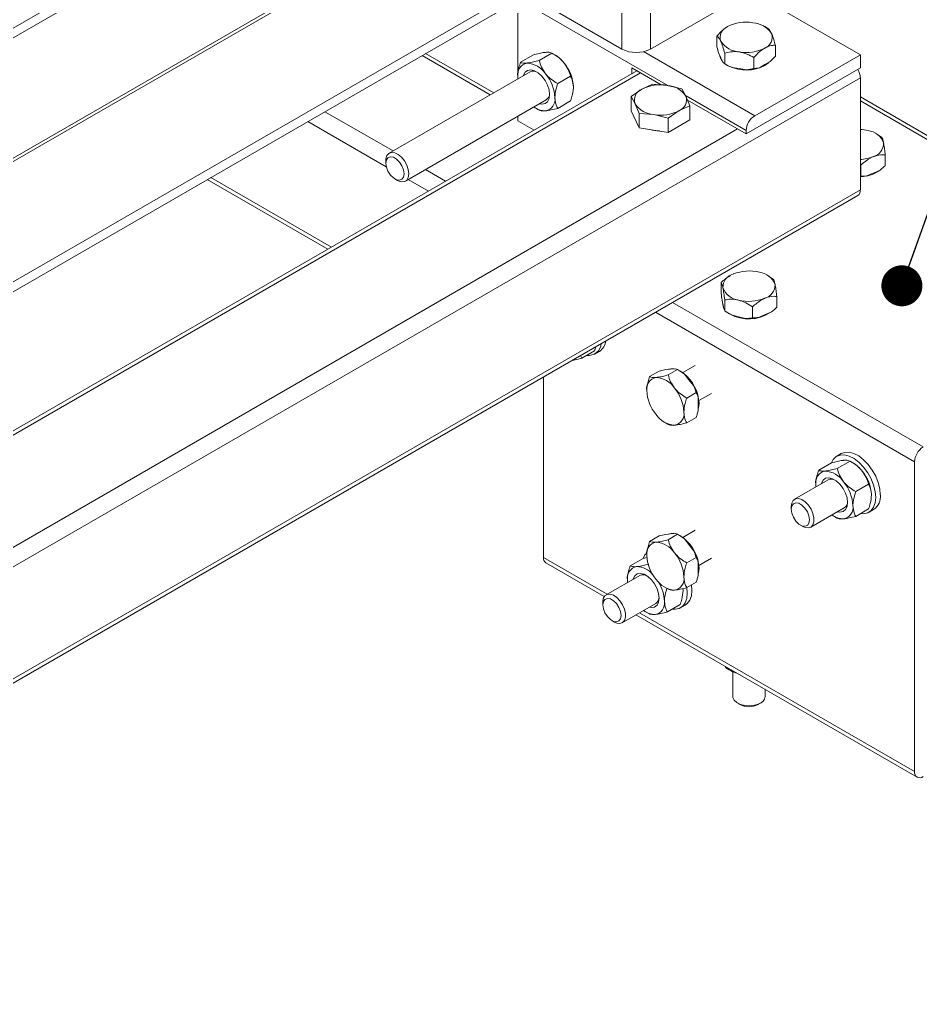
# Model space of a CAD drawing. Header units: millimetres. Extents: x 15 to 415, y 5 to 292.
# Drawn here: x 155.84 to 178.14, y 169.62 to 194.25 of the extents above; entities that cross this region are included whole.
import ezdxf

# ---------------------------------------------------------------- set-up
doc = ezdxf.new("R2010")
doc.units = ezdxf.units.MM
doc.dimstyles.new('SLDDIMSTYLE0', dxfattribs={"dimtxt": 0.18, "dimasz": 1.016, "dimexe": 0, "dimexo": 0.0625, "dimgap": 0, "dimtad": 0, "dimtih": 1, "dimtoh": 1, "dimdec": 0, "dimrnd": 1e-09, "dimzin": 0, "dimdsep": 46, "dimtxsty": 'Standard', "dimblk1": 'DOT', "dimblk2": 'DOT', "dimsah": 1, "dimcen": 0.09, "dimadec": 0, "dimazin": 0, "dimtfac": 1.016, "dimtdec": 0, "dimtofl": 0, "dimtmove": 0, "dimatfit": 3, "dimldrblk": 'DOT', "dimfxl": 1, "dimfrac": 2, "dimtolj": 1, "dimtzin": 0, "dimarcsym": 0})

# ---------------------------------------------------------------- blocks, each defined once
blk = doc.blocks.new('_DOT')
at = {"color": 0, "linetype": 'ByBlock', "lineweight": -2}
blk.add_line((-0.5, 0), (-1, 0), dxfattribs=at)
at = {"color": 0, "linetype": 'ByBlock', "const_width": 0.5}
blk.add_lwpolyline([(-0.25, 0, 1), (0.25, 0, 1)], format="xyb", close=True, dxfattribs=at)

msp = doc.modelspace()

# ---------------------------------------------------------------- linework, layer by layer
at = {"color": 7, "linetype": 'Continuous', "lineweight": 15}
for p, q in [((131.446, 180.064), (170.893, 202.836)), ((131.658, 179.942), (171.105, 202.714)), ((139.849, 178.628), (173.721, 198.182)), ((140.012, 178.478), (173.721, 197.937)), ((168.418, 194.875), (170.752, 193.528)), ((173.726, 195.077), (176.656, 193.385)), ((168.171, 194.733), (168.171, 192.786)), ((170.752, 193.528), (170.752, 194.753)), ((171.459, 194.753), (171.459, 193.528)), ((171.459, 193.528), (173.58, 194.753)), ((174.358, 194.042), (174.287, 194.084)), ((173.103, 193.58), (173.103, 193.848)), ((174.552, 193.355), (174.552, 193.624)), ((167.575, 192.442), (165.888, 193.416)), ((168.559, 193.385), (168.242, 193.202)), ((169.019, 193.426), (168.701, 193.243)), ((169.09, 193.385), (169.019, 193.426)), ((173.151, 193.415), (173.2, 193.31)), ((173.297, 193.161), (173.297, 193.43)), ((176.656, 193.385), (174.04, 191.875)), ((176.656, 193.059), (176.656, 193.385)), ((173.2, 193.31), (173.248, 193.205)), ((173.297, 193.161), (173.248, 193.205)), ((173.297, 193.161), (173.349, 193.131)), ((174.022, 193.049), (174.022, 193.318)), ((174.155, 193.065), (174.287, 193.142)), ((174.287, 193.142), (174.42, 193.218)), ((171.123, 192.987), (139.29, 174.61)), ((168.476, 192.962), (164.987, 190.948)), ((170.999, 193.059), (170.999, 192.915)), ((171.724, 192.64), (170.999, 193.059)), ((173.478, 193.073), (173.659, 193.045)), ((173.659, 193.045), (173.84, 193.017)), ((176.656, 193.059), (173.828, 191.426)), ((174.022, 193.049), (173.84, 193.017)), ((168.171, 192.855), (168.174, 192.788)), ((169.478, 192.855), (169.161, 192.671)), ((171.512, 192.656), (171.247, 192.532)), ((171.874, 192.629), (171.512, 192.656)), ((172.237, 192.544), (171.874, 192.629)), ((176.656, 192.814), (176.656, 190.038)), ((171.247, 192.532), (170.981, 192.349)), ((172.334, 192.364), (172.237, 192.544)), ((165.387, 190.255), (168.876, 192.269)), ((169.478, 192.242), (169.161, 192.059)), ((170.981, 192.349), (170.981, 191.995)), ((170.981, 192.349), (171.078, 192.17)), ((171.078, 192.17), (171.175, 191.931)), ((172.431, 192.125), (172.334, 192.364)), ((173.828, 191.426), (172.374, 192.265)), ((185.008, 187.522), (176.656, 192.343)), ((168.63, 192.059), (168.701, 192.017)), ((171.175, 191.577), (170.981, 191.995)), ((171.175, 191.931), (171.175, 191.577)), ((171.175, 191.931), (171.538, 191.905)), ((171.538, 191.905), (171.9, 191.819)), ((171.9, 191.819), (172.166, 192.002)), ((172.166, 192.002), (172.431, 192.125)), ((172.431, 192.125), (172.431, 191.771)), ((168.171, 191.862), (168.171, 191.752)), ((168.171, 191.752), (168.577, 191.517)), ((171.9, 191.819), (171.9, 191.465)), ((172.431, 191.771), (171.9, 191.465)), ((171.9, 191.465), (171.175, 191.577)), ((173.828, 191.508), (173.828, 191.426)), ((177.079, 191.41), (177.045, 191.43)), ((177.19, 191.339), (177.078, 191.408)), ((177.272, 190.639), (177.272, 190.908)), ((164.904, 190.765), (164.904, 190.699)), ((176.667, 190.383), (176.667, 190.652)), ((176.819, 190.387), (176.97, 190.451)), ((176.97, 190.451), (177.121, 190.515)), ((160.48, 190.293), (163.468, 188.568)), ((165.13, 190.307), (165.187, 190.275)), ((141.462, 169.619), (176.594, 189.9)), ((173.209, 187.475), (173.209, 187.744)), ((173.439, 187.919), (173.434, 187.916)), ((174.394, 187.898), (174.358, 187.919)), ((174.501, 187.83), (174.393, 187.897)), ((173.231, 187.307), (173.253, 187.2)), ((173.248, 187.221), (173.248, 187.221)), ((173.265, 187.135), (173.248, 187.221)), ((173.296, 187.045), (173.296, 187.313)), ((174.587, 187.131), (174.587, 187.399)), ((173.253, 187.2), (173.274, 187.092)), ((173.296, 187.045), (173.274, 187.092)), ((173.402, 186.977), (173.42, 186.967)), ((173.984, 186.873), (173.984, 187.141)), ((174.286, 186.941), (174.436, 187.006)), ((173.468, 186.941), (173.64, 186.898)), ((173.64, 186.898), (173.812, 186.855)), ((173.984, 186.873), (173.812, 186.855)), ((174.135, 186.877), (174.286, 186.941)), ((170.072, 186.053), (169.755, 185.87)), ((170.103, 186.153), (170.072, 186.053)), ((170.084, 185.973), (170.197, 186.038)), ((169.755, 185.87), (169.724, 185.935)), ((171.67, 185.547), (171.438, 185.413)), ((171.67, 185.547), (171.838, 185.588)), ((171.953, 185.598), (171.838, 185.588)), ((172.13, 185.588), (171.898, 185.454)), ((172.067, 185.608), (171.953, 185.598)), ((172.183, 185.558), (172.13, 185.588)), ((172.13, 185.588), (172.297, 185.476)), ((172.567, 185.689), (172.257, 185.511)), ((168.807, 185.405), (168.807, 180.933)), ((172.412, 185.333), (172.297, 185.476)), ((172.527, 185.19), (172.412, 185.333)), ((172.59, 185.017), (172.357, 184.882)), ((172.657, 184.818), (172.967, 184.997)), ((172.642, 184.74), (172.642, 184.893)), ((172.642, 184.587), (172.642, 184.74)), ((171.826, 184.269), (171.897, 184.228)), ((172.59, 184.404), (172.357, 184.269)), ((175.941, 183.278), (175.624, 183.094)), ((176.185, 183.505), (176.072, 183.44)), ((176.401, 183.319), (176.084, 183.135)), ((176.472, 183.278), (176.401, 183.319)), ((177.999, 183.302), (177.999, 175.627)), ((175.858, 182.854), (175.028, 182.375)), ((175.553, 182.747), (175.556, 182.68)), ((176.861, 182.747), (176.543, 182.564)), ((174.945, 182.192), (174.945, 182.126)), ((175.428, 181.682), (176.258, 182.162)), ((176.861, 182.134), (176.543, 181.951)), ((176.872, 182.054), (176.985, 182.119)), ((176.012, 181.951), (176.083, 181.91)), ((172.567, 181.607), (172.257, 181.428)), ((175.171, 181.734), (175.228, 181.702)), ((171.67, 181.465), (171.438, 181.33)), ((171.67, 181.465), (171.838, 181.505)), ((171.953, 181.515), (171.838, 181.505)), ((172.13, 181.506), (171.898, 181.371)), ((172.067, 181.526), (171.953, 181.515)), ((172.183, 181.475), (172.13, 181.506)), ((172.13, 181.506), (172.297, 181.393)), ((172.412, 181.25), (172.297, 181.393)), ((172.527, 181.107), (172.412, 181.25)), ((171.274, 180.909), (170.957, 180.726)), ((171.274, 180.909), (171.372, 180.933)), ((172.59, 180.934), (172.357, 180.8)), ((172.642, 180.658), (172.642, 180.811)), ((172.657, 180.735), (172.967, 180.914)), ((168.869, 180.796), (170.314, 179.962)), ((172.642, 180.505), (172.642, 180.658)), ((171.192, 180.486), (170.361, 180.006)), ((170.886, 180.378), (170.889, 180.312)), ((172.59, 180.321), (172.357, 180.187)), ((171.826, 180.187), (171.897, 180.146)), ((172.263, 180.156), (172.265, 180.113)), ((172.36, 180.185), (172.371, 180.052)), ((170.278, 179.823), (170.278, 179.758)), ((170.761, 179.314), (171.592, 179.793)), ((171.345, 179.582), (171.417, 179.541)), ((172.194, 179.766), (171.876, 179.582)), ((172.205, 179.686), (172.318, 179.751)), ((170.504, 179.366), (170.561, 179.333)), ((171.099, 179.509), (178.062, 175.489)), ((173.368, 178.199), (173.368, 178.17)), ((173.368, 178.17), (173.439, 178.129)), ((173.498, 178.098), (173.498, 177.488)), ((174.298, 177.488), (174.298, 177.662)), ((173.615, 177.325), (173.672, 177.292)), ((174.125, 177.292), (174.181, 177.325))]:
    msp.add_line(p, q, dxfattribs=at)
at = {"color": 8, "linetype": 'Continuous', "lineweight": 15}
for p, q in [((133.753, 178.171), (169.515, 198.816)), ((133.753, 178.089), (169.515, 198.734)), ((168.206, 194.753), (171.891, 192.625)), ((167.487, 192.391), (165.801, 193.365)), ((171.288, 193.464), (174.04, 191.875)), ((171.211, 192.936), (139.29, 174.509)), ((176.656, 192.814), (139.669, 171.462)), ((172.339, 192.367), (173.828, 191.508)), ((184.858, 187.507), (176.656, 192.242)), ((163.396, 191.977), (165.083, 191.003)), ((164.915, 190.61), (162.972, 191.732)), ((139.29, 171.733), (173.615, 191.549)), ((165.883, 190.541), (166.385, 190.252)), ((160.568, 190.344), (163.556, 188.619)), ((165.961, 190.007), (165.459, 190.296)), ((141.454, 169.716), (176.656, 190.038)), ((172.006, 187.252), (178.212, 183.67)), ((177.999, 183.302), (171.582, 187.007)), ((168.807, 180.933), (170.387, 180.021)), ((171.187, 179.56), (177.999, 175.627))]:
    msp.add_line(p, q, dxfattribs=at)
at = {"color": 7, "linetype": 'Continuous', "lineweight": 15, "flags": 128}
for points in [[(173.238, 193.227), (173.2, 193.288), (173.18, 193.352)], [(174.398, 193.206), (174.381, 193.188), (174.287, 193.12)], [(168.312, 192.867), (168.315, 192.878), (168.354, 192.954), (168.415, 193), (168.494, 193.013), (168.583, 192.992), (168.677, 192.938), (168.767, 192.856), (168.846, 192.752), (168.907, 192.635), (168.946, 192.514), (168.959, 192.399), (168.946, 192.3), (168.907, 192.224), (168.846, 192.178), (168.767, 192.165), (168.712, 192.174)], [(164.904, 190.765), (164.907, 190.811), (164.932, 190.89), (164.979, 190.943), (165.045, 190.966), (165.124, 190.956), (165.208, 190.915), (165.29, 190.846), (165.363, 190.755), (165.42, 190.65), (165.457, 190.542), (165.47, 190.438), (165.47, 190.438)], [(165.356, 190.438), (165.343, 190.535), (165.303, 190.636), (165.243, 190.73), (165.169, 190.803), (165.091, 190.849), (165.017, 190.86), (164.957, 190.837), (164.917, 190.781), (164.904, 190.699), (164.917, 190.602), (164.957, 190.501), (165.017, 190.408), (165.091, 190.334), (165.169, 190.289), (165.243, 190.277), (165.303, 190.301), (165.343, 190.356), (165.356, 190.438)], [(165.47, 190.438), (165.457, 190.349), (165.42, 190.282), (165.363, 190.244), (165.29, 190.238), (165.208, 190.263), (165.187, 190.275)], [(176.97, 190.429), (176.838, 190.386), (176.812, 190.38)], [(177.11, 190.51), (177.08, 190.488), (176.97, 190.429)], [(173.468, 186.941), (173.437, 186.957), (173.42, 186.967)], [(171.906, 185.594), (171.971, 185.609), (172.043, 185.606)], [(172.661, 184.751), (172.648, 184.636), (172.642, 184.612)], [(176.185, 183.505), (176.268, 183.536), (176.376, 183.54), (176.494, 183.51), (176.616, 183.447), (176.737, 183.354), (176.85, 183.236), (176.951, 183.099), (177.036, 182.948), (177.099, 182.79), (177.138, 182.634), (177.151, 182.486)], [(175.94, 183.277), (175.987, 183.363), (176.061, 183.433), (176.155, 183.471), (176.263, 183.475), (176.381, 183.444), (176.503, 183.381), (176.623, 183.289), (176.737, 183.171), (176.838, 183.033), (176.922, 182.882), (176.985, 182.725), (177.025, 182.568), (177.038, 182.42)], [(175.694, 182.759), (175.697, 182.771), (175.736, 182.846), (175.797, 182.893), (175.876, 182.906), (175.966, 182.884), (176.059, 182.83), (176.149, 182.748), (176.228, 182.644), (176.289, 182.527), (176.328, 182.406), (176.341, 182.292)], [(174.945, 182.192), (174.957, 182.281), (174.994, 182.347), (175.051, 182.386), (175.124, 182.392), (175.206, 182.366), (175.291, 182.311), (175.369, 182.23), (175.435, 182.131), (175.482, 182.023), (175.507, 181.916), (175.507, 181.818), (175.482, 181.74), (175.435, 181.687), (175.369, 181.664), (175.291, 181.674), (175.228, 181.702)], [(174.945, 182.126), (174.958, 182.029), (174.998, 181.928), (175.058, 181.835), (175.132, 181.761), (175.21, 181.716), (175.284, 181.704), (175.344, 181.728), (175.384, 181.784), (175.397, 181.865), (175.384, 181.962), (175.344, 182.064), (175.284, 182.157), (175.21, 182.23), (175.132, 182.276), (175.058, 182.287), (174.998, 182.264), (174.958, 182.208), (174.945, 182.126)], [(176.341, 182.292), (176.328, 182.192), (176.289, 182.117), (176.228, 182.07), (176.149, 182.057), (176.094, 182.067)], [(177.038, 182.42), (177.025, 182.287), (176.985, 182.176), (176.922, 182.092), (176.838, 182.038), (176.737, 182.017), (176.665, 182.021)], [(171.906, 181.511), (171.971, 181.526), (172.043, 181.523)], [(171.274, 180.909), (171.32, 180.995), (171.364, 181.042)], [(172.661, 180.668), (172.648, 180.553), (172.642, 180.529)], [(171.027, 180.391), (171.03, 180.402), (171.069, 180.478), (171.13, 180.524), (171.209, 180.537), (171.299, 180.516), (171.392, 180.462), (171.482, 180.38), (171.561, 180.276), (171.622, 180.159), (171.661, 180.038), (171.674, 179.923)], [(172.473, 180.253), (172.484, 180.117), (172.471, 179.984), (172.432, 179.873), (172.369, 179.788), (172.318, 179.751)], [(170.278, 179.823), (170.29, 179.912), (170.327, 179.979), (170.384, 180.017), (170.457, 180.024), (170.54, 179.998), (170.624, 179.942), (170.702, 179.861), (170.768, 179.762), (170.816, 179.655), (170.84, 179.547), (170.84, 179.45), (170.816, 179.371), (170.768, 179.318), (170.702, 179.296), (170.624, 179.305), (170.561, 179.333)], [(170.278, 179.758), (170.291, 179.661), (170.331, 179.559), (170.391, 179.466), (170.465, 179.393), (170.543, 179.347), (170.617, 179.336), (170.677, 179.359), (170.717, 179.415), (170.73, 179.497), (170.717, 179.594), (170.677, 179.695), (170.617, 179.788), (170.543, 179.862), (170.465, 179.907), (170.391, 179.919), (170.331, 179.895), (170.291, 179.839), (170.278, 179.758)], [(171.674, 179.923), (171.661, 179.824), (171.622, 179.748), (171.561, 179.702), (171.482, 179.689), (171.427, 179.698)], [(172.371, 180.052), (172.358, 179.919), (172.319, 179.808), (172.256, 179.723), (172.171, 179.669), (172.07, 179.648), (171.998, 179.653)], [(173.498, 177.488), (173.501, 177.461), (173.532, 177.395), (173.596, 177.337), (173.686, 177.292), (173.796, 177.265), (173.914, 177.257), (174.031, 177.27), (174.137, 177.302)]]:
    msp.add_lwpolyline(points, dxfattribs=at)
at = {"color": 7, "linetype": 'Continuous', "lineweight": 15}
for centre, radius, start, end in [((173.826, 193.197), 0.998, 80.2288, 117.3574), ((173.96, 193.588), 0.593, 33.4395, 86.5659), ((173.469, 193.816), 0.286, 110.7418, 199.4617), ((174.186, 193.82), 0.286, 290.7417, 19.4611), ((173.695, 194.048), 0.593, 213.4374, 266.568), ((168.653, 192.661), 0.846, 37.9791, 58.8876), ((171.105, 194.211), 0.769, 242.6094, 297.3905), ((173.829, 194.439), 0.998, 260.2286, 297.3572), ((168.453, 192.901), 0.286, 100.5468, 189.252), ((168.365, 192.589), 0.593, 33.4352, 86.5702), ((168.553, 192.543), 0.998, 2.6393, 39.772), ((173.717, 193.774), 0.741, 240.2026, 251.1693), ((173.826, 194.007), 0.999, 244.9466, 297.4809), ((168.558, 192.8), 0.182, 58.1069, 116.7052), ((168.093, 192.278), 0.998, 2.6393, 39.772), ((173.834, 194.099), 1.082, 270.3452, 287.2412), ((176.218, 192.798), 0.438, 2.1238, 30.9777), ((171.705, 191.646), 0.998, 80.2292, 117.357), ((171.839, 192.037), 0.593, 33.4395, 86.5659), ((168.769, 192.425), 0.19, 304.5887, 0.5881), ((171.348, 192.265), 0.286, 110.7416, 199.4611), ((168.808, 192.278), 0.286, 280.5467, 9.2521), ((171.574, 192.497), 0.593, 213.4395, 266.5659), ((172.065, 192.269), 0.286, 290.7426, 19.4603), ((168.85, 192.435), 0.438, 230.8909, 271.2852), ((171.707, 192.888), 0.998, 260.2288, 297.3574), ((174.288, 191.487), 0.461, 122.6052, 177.3947), ((171.698, 192.416), 0.917, 253.587, 268.8276), ((176.591, 190.485), 1.054, 75.954, 86.4701), ((176.788, 191.037), 0.474, 20.7493, 82.8446), ((176.888, 191.195), 0.343, 283.7526, 1.646), ((176.599, 191.777), 0.987, 273.2801, 292.0294), ((176.589, 191.479), 1.116, 273.4294, 281.8561), ((176.514, 190.019), 0.143, 303.7749, 7.5373), ((173.593, 187.624), 0.341, 103.9651, 182.2842), ((173.9, 186.976), 1.054, 75.9295, 111.6956), ((174.098, 187.523), 0.478, 21.2631, 82.9892), ((174.203, 187.683), 0.341, 283.965, 2.2847), ((173.698, 187.784), 0.478, 201.2631, 262.9892), ((173.896, 188.332), 1.054, 255.9296, 291.6958), ((173.894, 187.806), 0.964, 241.1955, 303.3828), ((173.898, 187.995), 1.143, 265.6714, 281.954), ((169.921, 186.258), 0.321, 262.1511, 355.4879), ((169.992, 186.34), 0.365, 304.1755, 353.4695), ((171.802, 184.907), 0.754, 48.9315, 59.693), ((171.656, 184.705), 1.006, 2.6421, 51.603), ((171.649, 185.111), 0.286, 100.5467, 189.2519), ((171.561, 184.8), 0.593, 33.4349, 86.5705), ((172.363, 185.111), 0.998, 182.6393, 219.7721), ((171.289, 184.489), 0.998, 2.6393, 39.7721), ((171.587, 184.655), 1.082, 12.7564, 29.655), ((172.004, 184.489), 0.286, 280.5468, 9.2518), ((172.092, 184.8), 0.593, 213.4351, 266.5703), ((178.46, 183.281), 0.461, 122.6052, 177.3946), ((176.035, 182.553), 0.846, 37.9789, 58.8875), ((175.835, 182.793), 0.286, 100.5468, 189.2519), ((175.747, 182.482), 0.593, 33.4349, 86.5705), ((175.935, 182.436), 0.998, 2.6393, 39.7721), ((175.94, 182.678), 0.194, 60.1227, 114.6894), ((175.475, 182.17), 0.998, 2.6393, 39.7721), ((176.153, 182.317), 0.188, 304.2869, 0.8904), ((176.758, 182.443), 0.396, 305.1269, 6.1853), ((176.19, 182.17), 0.286, 280.547, 9.2517), ((176.232, 182.327), 0.438, 230.8915, 271.2845), ((171.649, 181.029), 0.286, 100.5467, 189.2519), ((171.561, 180.718), 0.593, 33.4349, 86.5705), ((171.802, 180.824), 0.754, 48.9313, 59.6932), ((171.656, 180.622), 1.006, 2.6421, 51.603), ((171.587, 180.572), 1.082, 12.7565, 29.6549), ((168.952, 180.916), 0.146, 173.2456, 235.4434), ((172.363, 181.029), 0.998, 182.6393, 219.7721), ((171.289, 180.406), 0.998, 2.6393, 39.7721), ((171.168, 180.424), 0.286, 100.5469, 189.2518), ((171.107, 180.185), 0.521, 38.8926, 89.0049), ((171.273, 180.31), 0.194, 60.123, 114.6892), ((172.092, 180.717), 0.593, 213.4349, 266.5704), ((170.836, 179.807), 0.97, 2.4142, 31.8665), ((172.004, 180.406), 0.286, 280.5468, 9.2519), ((171.523, 179.802), 0.286, 280.5469, 9.2518), ((171.486, 179.948), 0.188, 304.2868, 0.8904), ((171.566, 179.959), 0.438, 230.8915, 271.2847), ((173.811, 178.785), 0.754, 240.415, 254.911), ((174.085, 177.51), 0.214, 283.9026, 353.9525), ((173.898, 177.709), 0.474, 241.5125, 298.4876), ((178.129, 175.606), 0.131, 170.7861, 309.2038)]:
    msp.add_arc(centre, radius, start, end, dxfattribs=at)
for points, knots in [([(173.368, 194.084), (173.364, 194.081), (173.294, 194.04), (173.202, 193.96), (173.123, 193.871), (173.103, 193.848)], [0, 0, 0, 0, 0.047237, 0.759404, 1, 1, 1, 1]), ([(174.455, 193.915), (174.438, 193.947), (174.404, 194.011), (174.374, 194.032), (174.358, 194.043)], [0, 0, 0, 0, 0.503992, 1, 1, 1, 1]), ([(174.552, 193.624), (174.539, 193.672), (174.512, 193.769), (174.479, 193.864), (174.459, 193.906), (174.455, 193.915)], [0, 0, 0, 0, 0.432386, 0.879555, 1, 1, 1, 1]), ([(173.103, 193.848), (173.116, 193.839), (173.143, 193.82), (173.176, 193.77), (173.196, 193.73), (173.2, 193.721)], [0, 0, 0, 0, 0.432389, 0.879554, 1, 1, 1, 1]), ([(173.2, 193.721), (173.217, 193.68), (173.251, 193.597), (173.281, 193.485), (173.297, 193.43)], [0, 0, 0, 0, 0.503999, 1, 1, 1, 1]), ([(174.287, 193.553), (174.345, 193.579), (174.438, 193.621), (174.521, 193.623), (174.552, 193.624)], [0, 0, 0, 0, 0.628926, 1, 1, 1, 1]), ([(168.559, 193.385), (168.607, 193.398), (168.705, 193.423), (168.804, 193.441), (168.85, 193.446), (168.86, 193.447)], [0, 0, 0, 0, 0.432381, 0.879551, 1, 1, 1, 1]), ([(168.86, 193.447), (168.896, 193.448), (168.968, 193.451), (169.002, 193.434), (169.019, 193.426)], [0, 0, 0, 0, 0.503998, 1, 1, 1, 1]), ([(169.019, 193.426), (169.067, 193.397), (169.165, 193.337), (169.263, 193.249), (169.31, 193.193), (169.32, 193.182)], [0, 0, 0, 0, 0.432382, 0.879551, 1, 1, 1, 1]), ([(173.151, 193.415), (173.15, 193.417), (173.134, 193.467), (173.118, 193.525), (173.103, 193.58)], [0, 0, 0, 0, 0.038998, 1, 1, 1, 1]), ([(173.297, 193.43), (173.346, 193.441), (173.447, 193.465), (173.573, 193.468), (173.644, 193.458), (173.659, 193.456)], [0, 0, 0, 0, 0.432385, 0.879546, 1, 1, 1, 1]), ([(173.659, 193.456), (173.723, 193.441), (173.85, 193.412), (173.965, 193.349), (174.022, 193.318)], [0, 0, 0, 0, 0.503996, 1, 1, 1, 1]), ([(174.022, 193.318), (174.042, 193.34), (174.121, 193.429), (174.213, 193.509), (174.283, 193.55), (174.287, 193.553)], [0, 0, 0, 0, 0.240596, 0.952763, 1, 1, 1, 1]), ([(168.242, 193.202), (168.227, 193.157), (168.187, 193.038), (168.177, 192.925), (168.171, 192.855)], [0, 0, 0, 0, 0.372644, 1, 1, 1, 1]), ([(168.4, 193.182), (168.364, 193.18), (168.292, 193.178), (168.258, 193.194), (168.242, 193.202)], [0, 0, 0, 0, 0.504, 1, 1, 1, 1]), ([(168.701, 193.243), (168.653, 193.231), (168.556, 193.205), (168.457, 193.187), (168.41, 193.183), (168.4, 193.182)], [0, 0, 0, 0, 0.432382, 0.879551, 1, 1, 1, 1]), ([(168.86, 192.916), (168.824, 192.969), (168.752, 193.073), (168.718, 193.187), (168.701, 193.243)], [0, 0, 0, 0, 0.503998, 1, 1, 1, 1]), ([(169.32, 193.182), (169.356, 193.129), (169.428, 193.024), (169.462, 192.911), (169.478, 192.855)], [0, 0, 0, 0, 0.503998, 1, 1, 1, 1]), ([(173.478, 193.073), (173.476, 193.074), (173.413, 193.098), (173.354, 193.13), (173.297, 193.161)], [0, 0, 0, 0, 0.039001, 1, 1, 1, 1]), ([(174.552, 193.355), (174.521, 193.321), (174.478, 193.272), (174.433, 193.23), (174.42, 193.218)], [0, 0, 0, 0, 0.717737, 1, 1, 1, 1]), ([(169.161, 192.671), (169.113, 192.701), (169.015, 192.761), (168.917, 192.849), (168.87, 192.904), (168.86, 192.916)], [0, 0, 0, 0, 0.432381, 0.879551, 1, 1, 1, 1]), ([(174.155, 193.065), (174.13, 193.06), (174.085, 193.05), (174.042, 193.049), (174.022, 193.049)], [0, 0, 0, 0, 0.535024, 1, 1, 1, 1]), ([(169.09, 192.324), (169.096, 192.395), (169.106, 192.507), (169.146, 192.627), (169.161, 192.671)], [0, 0, 0, 0, 0.627356, 1, 1, 1, 1]), ([(169.478, 192.855), (169.493, 192.827), (169.533, 192.754), (169.543, 192.653), (169.55, 192.589)], [0, 0, 0, 0, 0.372644, 1, 1, 1, 1]), ([(169.55, 192.589), (169.549, 192.583), (169.549, 192.499), (169.524, 192.379), (169.487, 192.267), (169.478, 192.242)], [0, 0, 0, 0, 0.059413, 0.787741, 1, 1, 1, 1]), ([(169.161, 192.059), (169.153, 192.074), (169.115, 192.143), (169.091, 192.234), (169.09, 192.318), (169.09, 192.324)], [0, 0, 0, 0, 0.212259, 0.940587, 1, 1, 1, 1]), ([(168.701, 192.017), (168.716, 192.011), (168.746, 191.997), (168.807, 191.993), (168.851, 191.996), (168.86, 191.997)], [0, 0, 0, 0, 0.432382, 0.879549, 1, 1, 1, 1]), ([(168.86, 191.997), (168.905, 192.003), (168.993, 192.015), (169.105, 192.044), (169.161, 192.059)], [0, 0, 0, 0, 0.503997, 1, 1, 1, 1]), ([(177.231, 191.205), (177.224, 191.238), (177.21, 191.304), (177.197, 191.327), (177.19, 191.339)], [0, 0, 0, 0, 0.503994, 1, 1, 1, 1]), ([(177.272, 190.908), (177.267, 190.956), (177.255, 191.055), (177.241, 191.152), (177.233, 191.196), (177.231, 191.205)], [0, 0, 0, 0, 0.432384, 0.879549, 1, 1, 1, 1]), ([(176.97, 190.862), (177.036, 190.883), (177.142, 190.916), (177.237, 190.91), (177.272, 190.908)], [0, 0, 0, 0, 0.628915, 1, 1, 1, 1]), ([(176.667, 190.652), (176.69, 190.672), (176.78, 190.754), (176.885, 190.825), (176.965, 190.86), (176.97, 190.862)], [0, 0, 0, 0, 0.24059, 0.952763, 1, 1, 1, 1]), ([(177.272, 190.639), (177.237, 190.607), (177.188, 190.563), (177.136, 190.525), (177.121, 190.515)], [0, 0, 0, 0, 0.717742, 1, 1, 1, 1]), ([(176.819, 190.387), (176.791, 190.384), (176.739, 190.378), (176.69, 190.382), (176.667, 190.383)], [0, 0, 0, 0, 0.535033, 1, 1, 1, 1]), ([(173.436, 187.909), (173.395, 187.887), (173.316, 187.843), (173.245, 187.776), (173.209, 187.744)], [0, 0, 0, 0, 0.509821, 1, 1, 1, 1]), ([(173.209, 187.744), (173.215, 187.734), (173.227, 187.713), (173.242, 187.661), (173.251, 187.619), (173.253, 187.611)], [0, 0, 0, 0, 0.432377, 0.879549, 1, 1, 1, 1]), ([(174.544, 187.697), (174.536, 187.73), (174.521, 187.796), (174.508, 187.819), (174.501, 187.83)], [0, 0, 0, 0, 0.503999, 1, 1, 1, 1]), ([(174.587, 187.399), (174.581, 187.448), (174.569, 187.547), (174.554, 187.644), (174.546, 187.688), (174.544, 187.697)], [0, 0, 0, 0, 0.432386, 0.879549, 1, 1, 1, 1]), ([(173.231, 187.307), (173.231, 187.309), (173.223, 187.361), (173.216, 187.419), (173.209, 187.475)], [0, 0, 0, 0, 0.038999, 1, 1, 1, 1]), ([(173.253, 187.611), (173.26, 187.568), (173.275, 187.484), (173.289, 187.37), (173.296, 187.313)], [0, 0, 0, 0, 0.503999, 1, 1, 1, 1]), ([(173.296, 187.313), (173.343, 187.321), (173.439, 187.336), (173.558, 187.328), (173.625, 187.313), (173.64, 187.309)], [0, 0, 0, 0, 0.432383, 0.879549, 1, 1, 1, 1]), ([(173.64, 187.309), (173.701, 187.29), (173.821, 187.25), (173.93, 187.177), (173.984, 187.141)], [0, 0, 0, 0, 0.504, 1, 1, 1, 1]), ([(173.984, 187.141), (174.02, 187.173), (174.114, 187.26), (174.22, 187.317), (174.286, 187.352)], [0, 0, 0, 0, 0.371082, 1, 1, 1, 1]), ([(174.286, 187.352), (174.291, 187.355), (174.37, 187.388), (174.474, 187.406), (174.564, 187.401), (174.587, 187.399)], [0, 0, 0, 0, 0.047242, 0.759411, 1, 1, 1, 1]), ([(173.468, 186.941), (173.466, 186.942), (173.406, 186.972), (173.35, 187.009), (173.296, 187.045)], [0, 0, 0, 0, 0.038989, 1, 1, 1, 1]), ([(174.587, 187.131), (174.564, 187.11), (174.515, 187.065), (174.464, 187.027), (174.436, 187.006)], [0, 0, 0, 0, 0.464959, 1, 1, 1, 1]), ([(174.135, 186.877), (174.12, 186.875), (174.069, 186.868), (174.02, 186.871), (173.984, 186.873)], [0, 0, 0, 0, 0.282262, 1, 1, 1, 1]), ([(169.524, 185.819), (169.547, 185.822), (169.614, 185.832), (169.699, 185.855), (169.755, 185.87)], [0, 0, 0, 0, 0.335387, 1, 1, 1, 1]), ([(172.067, 185.608), (172.068, 185.608), (172.095, 185.604), (172.113, 185.596), (172.13, 185.588)], [0, 0, 0, 0, 0.038989, 1, 1, 1, 1]), ([(171.438, 185.413), (171.423, 185.369), (171.383, 185.249), (171.373, 185.136), (171.367, 185.065)], [0, 0, 0, 0, 0.371085, 1, 1, 1, 1]), ([(171.597, 185.392), (171.56, 185.391), (171.488, 185.389), (171.455, 185.405), (171.438, 185.413)], [0, 0, 0, 0, 0.503996, 1, 1, 1, 1]), ([(171.898, 185.454), (171.849, 185.442), (171.752, 185.416), (171.653, 185.398), (171.606, 185.393), (171.597, 185.392)], [0, 0, 0, 0, 0.432384, 0.879551, 1, 1, 1, 1]), ([(172.056, 185.127), (172.02, 185.18), (171.948, 185.284), (171.914, 185.398), (171.898, 185.454)], [0, 0, 0, 0, 0.503997, 1, 1, 1, 1]), ([(172.357, 184.882), (172.309, 184.912), (172.211, 184.972), (172.113, 185.06), (172.066, 185.115), (172.056, 185.127)], [0, 0, 0, 0, 0.432385, 0.879551, 1, 1, 1, 1]), ([(172.527, 185.19), (172.528, 185.188), (172.555, 185.131), (172.573, 185.073), (172.59, 185.017)], [0, 0, 0, 0, 0.03899, 1, 1, 1, 1]), ([(172.59, 185.017), (172.604, 184.989), (172.625, 184.951), (172.638, 184.906), (172.642, 184.893)], [0, 0, 0, 0, 0.717751, 1, 1, 1, 1]), ([(172.286, 184.535), (172.292, 184.606), (172.302, 184.718), (172.342, 184.838), (172.357, 184.882)], [0, 0, 0, 0, 0.628915, 1, 1, 1, 1]), ([(172.357, 184.269), (172.348, 184.287), (172.31, 184.357), (172.287, 184.449), (172.286, 184.53), (172.286, 184.535)], [0, 0, 0, 0, 0.24059, 0.952759, 1, 1, 1, 1]), ([(172.642, 184.587), (172.634, 184.555), (172.62, 184.494), (172.599, 184.432), (172.59, 184.404)], [0, 0, 0, 0, 0.535028, 1, 1, 1, 1]), ([(172.056, 184.208), (172.101, 184.214), (172.189, 184.226), (172.301, 184.255), (172.357, 184.269)], [0, 0, 0, 0, 0.503997, 1, 1, 1, 1]), ([(171.898, 184.228), (171.912, 184.222), (171.943, 184.208), (172.003, 184.204), (172.047, 184.207), (172.056, 184.208)], [0, 0, 0, 0, 0.432385, 0.879551, 1, 1, 1, 1]), ([(175.941, 183.278), (175.989, 183.29), (176.087, 183.315), (176.186, 183.333), (176.232, 183.338), (176.242, 183.339)], [0, 0, 0, 0, 0.432386, 0.87955, 1, 1, 1, 1]), ([(176.242, 183.339), (176.279, 183.34), (176.351, 183.343), (176.384, 183.327), (176.401, 183.319)], [0, 0, 0, 0, 0.503996, 1, 1, 1, 1]), ([(176.401, 183.319), (176.449, 183.289), (176.547, 183.229), (176.645, 183.141), (176.692, 183.086), (176.702, 183.074)], [0, 0, 0, 0, 0.432385, 0.879551, 1, 1, 1, 1]), ([(175.624, 183.094), (175.616, 183.069), (175.578, 182.958), (175.554, 182.837), (175.553, 182.753), (175.553, 182.747)], [0, 0, 0, 0, 0.212264, 0.940589, 1, 1, 1, 1]), ([(175.783, 183.074), (175.746, 183.073), (175.674, 183.07), (175.641, 183.086), (175.624, 183.094)], [0, 0, 0, 0, 0.503999, 1, 1, 1, 1]), ([(176.084, 183.135), (176.036, 183.123), (175.938, 183.098), (175.839, 183.08), (175.793, 183.075), (175.783, 183.074)], [0, 0, 0, 0, 0.432381, 0.879551, 1, 1, 1, 1]), ([(176.242, 182.808), (176.206, 182.861), (176.134, 182.966), (176.1, 183.079), (176.084, 183.135)], [0, 0, 0, 0, 0.503999, 1, 1, 1, 1]), ([(176.702, 183.074), (176.738, 183.021), (176.81, 182.917), (176.844, 182.803), (176.861, 182.747)], [0, 0, 0, 0, 0.503996, 1, 1, 1, 1]), ([(176.543, 182.564), (176.495, 182.593), (176.397, 182.653), (176.299, 182.741), (176.252, 182.797), (176.242, 182.808)], [0, 0, 0, 0, 0.432381, 0.87955, 1, 1, 1, 1]), ([(176.472, 182.216), (176.472, 182.223), (176.473, 182.307), (176.497, 182.427), (176.535, 182.538), (176.543, 182.564)], [0, 0, 0, 0, 0.059411, 0.787736, 1, 1, 1, 1]), ([(176.861, 182.747), (176.869, 182.731), (176.906, 182.663), (176.931, 182.571), (176.932, 182.488), (176.932, 182.482)], [0, 0, 0, 0, 0.212264, 0.940589, 1, 1, 1, 1]), ([(176.932, 182.482), (176.925, 182.411), (176.915, 182.298), (176.875, 182.179), (176.861, 182.134)], [0, 0, 0, 0, 0.627352, 1, 1, 1, 1]), ([(176.543, 181.951), (176.528, 181.978), (176.488, 182.052), (176.478, 182.153), (176.472, 182.216)], [0, 0, 0, 0, 0.372645, 1, 1, 1, 1]), ([(176.084, 181.91), (176.098, 181.903), (176.129, 181.889), (176.189, 181.885), (176.233, 181.888), (176.242, 181.889)], [0, 0, 0, 0, 0.432382, 0.879551, 1, 1, 1, 1]), ([(176.242, 181.889), (176.287, 181.895), (176.375, 181.907), (176.487, 181.936), (176.543, 181.951)], [0, 0, 0, 0, 0.504, 1, 1, 1, 1]), ([(171.438, 181.33), (171.423, 181.286), (171.383, 181.166), (171.373, 181.054), (171.367, 180.983)], [0, 0, 0, 0, 0.371085, 1, 1, 1, 1]), ([(171.597, 181.31), (171.56, 181.309), (171.488, 181.306), (171.455, 181.322), (171.438, 181.33)], [0, 0, 0, 0, 0.503996, 1, 1, 1, 1]), ([(171.898, 181.371), (171.849, 181.359), (171.752, 181.334), (171.653, 181.316), (171.606, 181.311), (171.597, 181.31)], [0, 0, 0, 0, 0.432385, 0.879551, 1, 1, 1, 1]), ([(172.056, 181.044), (172.02, 181.097), (171.948, 181.202), (171.914, 181.315), (171.898, 181.371)], [0, 0, 0, 0, 0.503996, 1, 1, 1, 1]), ([(172.067, 181.526), (172.068, 181.525), (172.095, 181.522), (172.113, 181.513), (172.13, 181.506)], [0, 0, 0, 0, 0.038989, 1, 1, 1, 1]), ([(172.527, 181.107), (172.528, 181.105), (172.555, 181.048), (172.573, 180.99), (172.59, 180.934)], [0, 0, 0, 0, 0.03899, 1, 1, 1, 1]), ([(172.357, 180.8), (172.309, 180.829), (172.211, 180.889), (172.113, 180.977), (172.066, 181.033), (172.056, 181.044)], [0, 0, 0, 0, 0.432385, 0.879551, 1, 1, 1, 1]), ([(172.286, 180.452), (172.292, 180.523), (172.302, 180.636), (172.342, 180.755), (172.357, 180.8)], [0, 0, 0, 0, 0.628915, 1, 1, 1, 1]), ([(172.59, 180.934), (172.604, 180.906), (172.625, 180.868), (172.638, 180.823), (172.642, 180.811)], [0, 0, 0, 0, 0.71775, 1, 1, 1, 1]), ([(170.957, 180.726), (170.949, 180.701), (170.911, 180.589), (170.887, 180.469), (170.886, 180.385), (170.886, 180.378)], [0, 0, 0, 0, 0.212265, 0.940589, 1, 1, 1, 1]), ([(171.116, 180.705), (171.079, 180.704), (171.007, 180.702), (170.974, 180.718), (170.957, 180.726)], [0, 0, 0, 0, 0.504, 1, 1, 1, 1]), ([(171.417, 180.767), (171.369, 180.755), (171.271, 180.729), (171.172, 180.711), (171.126, 180.706), (171.116, 180.705)], [0, 0, 0, 0, 0.432381, 0.879551, 1, 1, 1, 1]), ([(172.357, 180.187), (172.348, 180.204), (172.31, 180.274), (172.287, 180.367), (172.286, 180.447), (172.286, 180.452)], [0, 0, 0, 0, 0.24059, 0.952757, 1, 1, 1, 1]), ([(172.642, 180.505), (172.634, 180.472), (172.62, 180.411), (172.599, 180.35), (172.59, 180.321)], [0, 0, 0, 0, 0.535029, 1, 1, 1, 1]), ([(171.805, 179.848), (171.805, 179.854), (171.806, 179.938), (171.828, 180.048), (171.861, 180.149), (171.866, 180.164)], [0, 0, 0, 0, 0.0651654, 0.8640287, 1, 1, 1, 1]), ([(171.898, 180.146), (171.912, 180.139), (171.943, 180.125), (172.003, 180.121), (172.047, 180.124), (172.056, 180.125)], [0, 0, 0, 0, 0.432385, 0.879551, 1, 1, 1, 1]), ([(172.056, 180.125), (172.101, 180.131), (172.189, 180.143), (172.301, 180.172), (172.357, 180.187)], [0, 0, 0, 0, 0.503996, 1, 1, 1, 1]), ([(172.265, 180.113), (172.259, 180.042), (172.248, 179.93), (172.209, 179.81), (172.194, 179.766)], [0, 0, 0, 0, 0.627351, 1, 1, 1, 1]), ([(172.257, 180.162), (172.26, 180.153), (172.265, 180.138), (172.265, 180.12), (172.265, 180.113)], [0, 0, 0, 0, 0.653093, 1, 1, 1, 1]), ([(171.876, 179.582), (171.861, 179.61), (171.822, 179.683), (171.811, 179.784), (171.805, 179.848)], [0, 0, 0, 0, 0.372645, 1, 1, 1, 1]), ([(171.575, 179.521), (171.62, 179.527), (171.708, 179.539), (171.821, 179.568), (171.876, 179.582)], [0, 0, 0, 0, 0.503999, 1, 1, 1, 1]), ([(171.417, 179.541), (171.432, 179.535), (171.462, 179.521), (171.522, 179.517), (171.566, 179.52), (171.575, 179.521)], [0, 0, 0, 0, 0.432381, 0.87955, 1, 1, 1, 1]), ([(173.368, 178.17), (173.354, 178.178), (173.335, 178.189), (173.314, 178.223), (173.308, 178.234)], [0, 0, 0, 0, 0.690344, 1, 1, 1, 1]), ([(173.59, 178.071), (173.574, 178.075), (173.495, 178.095), (173.424, 178.137), (173.368, 178.17)], [0, 0, 0, 0, 0.206312, 1, 1, 1, 1])]:
    msp.add_open_spline(points, degree=3, knots=knots, dxfattribs=at)

# ---------------------------------------------------------------- leaders
at = {"color": 7, "linetype": 'Continuous', "lineweight": 0}
for points in [[(177.685, 187.663), (198.473, 245.732)], [(154.345, 192.177), (162.099, 245.49)]]:
    msp.add_leader(points, dimstyle='SLDDIMSTYLE0', dxfattribs=at)

doc.saveas('drawing.dxf')
